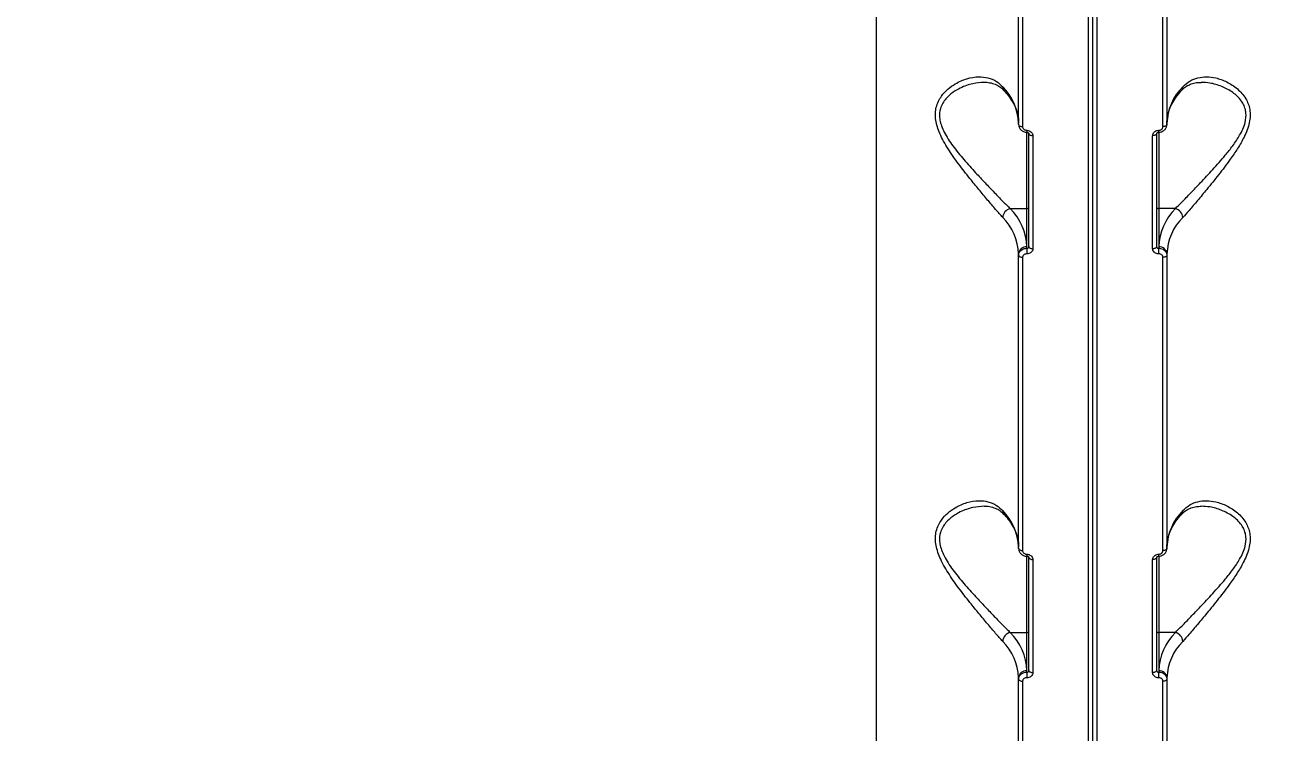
# Model space of a CAD drawing. Header units: millimetres. Extents: x -6523 to 7556, y -5559 to 6101.
# Drawn here: x 1218 to 1524.2, y -1331.4 to -1159.7 of the extents above; entities that cross this region are included whole.
import ezdxf

# ---------------------------------------------------------------- set-up
doc = ezdxf.new("R2010")
doc.units = ezdxf.units.MM
for name, color, linetype in [('DIKOM_ОБЪЕКТ', 7, 'Continuous'), ('DIKOM_РАЗМЕР_ЗОНА', 7, 'Continuous'), ('DIKOM_РАЗМЕР_ОБЪЕКТА', 7, 'Continuous')]:
    doc.layers.add(name, color=color, linetype=linetype)
doc.styles.add('style1', font='arial.ttf', dxfattribs={"width": 0.8})
doc.dimstyles.new('1-50', dxfattribs={"dimtxt": 300, "dimasz": 200, "dimexe": 100, "dimexo": 0, "dimgap": 100, "dimtad": 1, "dimtxsty": 'style1', "dimcen": 200, "dimclrd": 7, "dimclre": 7, "dimclrt": 7, "dimadec": 1, "dimazin": 2, "dimtfac": 1, "dimtmove": 0, "dimatfit": 2, "dimfxl": 0, "dimlwd": 25, "dimlwe": 18, "dimarcsym": 0})

# ---------------------------------------------------------------- blocks, each defined once
blk = doc.blocks.new('*D10')
at = {"layer": 'Defpoints', "color": 0, "transparency": 16777216}
for p in [(-1823.23, 4314.24), (3842.01, -3170.82), (6537.88, -3170.82)]:
    blk.add_point(p, dxfattribs=at)
at = {"layer": 'DIKOM_РАЗМЕР_ОБЪЕКТА', "color": 7, "lineweight": 18, "transparency": 16777216}
for p, q in [((-1823.23, 4314.24), (6637.88, 4314.24)), ((3842.01, -3170.82), (6637.88, -3170.82))]:
    blk.add_line(p, q, dxfattribs=at)
at = {"layer": 'DIKOM_РАЗМЕР_ОБЪЕКТА', "color": 7, "lineweight": 25, "transparency": 16777216}
blk.add_line((6537.88, 3914.24), (6537.88, -2770.82), dxfattribs=at)
at = {"layer": 'DIKOM_РАЗМЕР_ОБЪЕКТА', "color": 7, "transparency": 16777216}
for points in [[(6471.22, 3914.24), (6604.55, 3914.24), (6537.88, 4314.24)], [(6471.22, -2770.82), (6604.55, -2770.82), (6537.88, -3170.82)]]:
    blk.add_solid(points, dxfattribs=at)
at = {"layer": 'DIKOM_РАЗМЕР_ОБЪЕКТА', "color": 7, "transparency": 16777216, "insert": (6304.71, 207.11), "char_height": 300, "attachment_point": 5, "rotation": 90, "style": 'style1'}
blk.add_mtext('7500', dxfattribs=at)
blk = doc.blocks.new('*D11')
at = {"layer": 'Defpoints', "color": 0, "transparency": 16777216}
for p in [(-5022.71, -299.32), (4115.33, -1753.09), (4115.33, -4391.39)]:
    blk.add_point(p, dxfattribs=at)
at = {"layer": 'DIKOM_РАЗМЕР_ОБЪЕКТА', "color": 7, "lineweight": 18, "transparency": 16777216}
for p, q in [((-5022.71, -299.32), (-5022.71, -4491.39)), ((4115.33, -1753.09), (4115.33, -4491.39))]:
    blk.add_line(p, q, dxfattribs=at)
at = {"layer": 'DIKOM_РАЗМЕР_ОБЪЕКТА', "color": 7, "lineweight": 25, "transparency": 16777216}
blk.add_line((-4622.71, -4391.39), (3715.33, -4391.39), dxfattribs=at)
at = {"layer": 'DIKOM_РАЗМЕР_ОБЪЕКТА', "color": 7, "transparency": 16777216}
for points in [[(-4622.71, -4324.73), (-4622.71, -4458.06), (-5022.71, -4391.39)], [(3715.33, -4324.73), (3715.33, -4458.06), (4115.33, -4391.39)]]:
    blk.add_solid(points, dxfattribs=at)
at = {"layer": 'DIKOM_РАЗМЕР_ОБЪЕКТА', "color": 7, "transparency": 16777216, "insert": (-175.12, -4158.22), "char_height": 300, "attachment_point": 5, "style": 'style1'}
blk.add_mtext('9150', dxfattribs=at)
blk = doc.blocks.new('*D12')
at = {"layer": 'Defpoints', "color": 0, "transparency": 16777216}
for p in [(-6522.71, -395.62), (6102.86, -1877.31), (6102.86, -5458.89)]:
    blk.add_point(p, dxfattribs=at)
at = {"layer": 'DIKOM_РАЗМЕР_ЗОНА', "color": 7, "lineweight": 18, "transparency": 16777216}
for p, q in [((-6522.71, -395.62), (-6522.71, -5558.89)), ((6102.86, -1877.31), (6102.86, -5558.89))]:
    blk.add_line(p, q, dxfattribs=at)
at = {"layer": 'DIKOM_РАЗМЕР_ЗОНА', "color": 7, "lineweight": 25, "transparency": 16777216}
blk.add_line((-6122.71, -5458.89), (5702.86, -5458.89), dxfattribs=at)
at = {"layer": 'DIKOM_РАЗМЕР_ЗОНА', "color": 7, "transparency": 16777216}
for points in [[(-6122.71, -5392.23), (-6122.71, -5525.56), (-6522.71, -5458.89)], [(5702.86, -5392.23), (5702.86, -5525.56), (6102.86, -5458.89)]]:
    blk.add_solid(points, dxfattribs=at)
at = {"layer": 'DIKOM_РАЗМЕР_ЗОНА', "color": 7, "transparency": 16777216, "insert": (78.38, -5225.72), "char_height": 300, "attachment_point": 5, "style": 'style1'}
blk.add_mtext('12600', dxfattribs=at)
blk = doc.blocks.new('*D13')
at = {"layer": 'Defpoints', "color": 0, "transparency": 16777216}
for p in [(-2358.18, 6101.03), (4341.71, -4605.15), (7455.88, -4605.15)]:
    blk.add_point(p, dxfattribs=at)
at = {"layer": 'DIKOM_РАЗМЕР_ЗОНА', "color": 7, "lineweight": 18, "transparency": 16777216}
for p, q in [((-2358.18, 6101.03), (7555.88, 6101.03)), ((4341.71, -4605.15), (7555.88, -4605.15))]:
    blk.add_line(p, q, dxfattribs=at)
at = {"layer": 'DIKOM_РАЗМЕР_ЗОНА', "color": 7, "lineweight": 25, "transparency": 16777216}
blk.add_line((7455.88, 5701.03), (7455.88, -4205.15), dxfattribs=at)
at = {"layer": 'DIKOM_РАЗМЕР_ЗОНА', "color": 7, "transparency": 16777216}
for points in [[(7389.22, 5701.03), (7522.55, 5701.03), (7455.88, 6101.03)], [(7389.22, -4205.15), (7522.55, -4205.15), (7455.88, -4605.15)]]:
    blk.add_solid(points, dxfattribs=at)
at = {"layer": 'DIKOM_РАЗМЕР_ЗОНА', "color": 7, "transparency": 16777216, "insert": (7222.71, 375.61), "char_height": 300, "attachment_point": 5, "rotation": 90, "style": 'style1'}
blk.add_mtext('10700', dxfattribs=at)

msp = doc.modelspace()

# ---------------------------------------------------------------- linework, layer by layer
at = {"layer": 'DIKOM_ОБЪЕКТ', "color": 7, "linetype": 'Continuous', "lineweight": 15}
for p, q in [((1477.122, -1458.724), (1477.122, -1043.855)), ((1476.119, -1459.239), (1476.119, -1044.37)), ((1478.124, -1044.37), (1478.124, -1459.239)), ((1424.62, -1380.371), (1424.62, -1080.362)), ((1459.122, -1183.825), (1459.122, -1112.68)), ((1460.081, -1113.194), (1460.081, -1184.339)), ((1494.162, -1184.339), (1494.162, -1113.194)), ((1495.122, -1112.68), (1495.122, -1183.825)), ((1461.122, -1204.218), (1461.122, -1185.659)), ((1461.622, -1213.445), (1461.622, -1186.016)), ((1462.587, -1186.531), (1462.587, -1213.96)), ((1491.656, -1213.96), (1491.656, -1186.531)), ((1492.622, -1186.016), (1492.622, -1213.445)), ((1493.122, -1185.671), (1493.122, -1204.218)), ((1457.071, -1204.218), (1461.122, -1204.218)), ((1461.122, -1213.486), (1461.122, -1204.218)), ((1497.172, -1204.218), (1493.122, -1204.218)), ((1493.122, -1204.218), (1493.122, -1213.486)), ((1459.122, -1215.54), (1459.122, -1215.2)), ((1459.122, -1286.685), (1459.122, -1215.54)), ((1461.122, -1213.846), (1461.122, -1213.486)), ((1493.122, -1213.486), (1493.122, -1213.846)), ((1495.122, -1215.2), (1495.122, -1215.54)), ((1495.122, -1215.54), (1495.122, -1286.685)), ((1460.081, -1216.055), (1460.081, -1287.199)), ((1494.162, -1287.199), (1494.162, -1216.055)), ((1461.122, -1307.078), (1461.122, -1288.519)), ((1461.622, -1316.305), (1461.622, -1288.876)), ((1492.622, -1288.876), (1492.622, -1316.305)), ((1493.122, -1288.531), (1493.122, -1307.078)), ((1462.587, -1289.391), (1462.587, -1316.82)), ((1491.656, -1316.82), (1491.656, -1289.391)), ((1457.071, -1307.078), (1461.122, -1307.078)), ((1461.122, -1316.346), (1461.122, -1307.078)), ((1497.172, -1307.078), (1493.122, -1307.078)), ((1493.122, -1307.078), (1493.122, -1316.346)), ((1461.122, -1316.706), (1461.122, -1316.346)), ((1493.122, -1316.346), (1493.122, -1316.706)), ((1459.122, -1318.4), (1459.122, -1318.06)), ((1459.122, -1389.545), (1459.122, -1318.4)), ((1460.081, -1318.914), (1460.081, -1390.059)), ((1494.162, -1390.059), (1494.162, -1318.914)), ((1495.122, -1318.06), (1495.122, -1318.4)), ((1495.122, -1318.4), (1495.122, -1389.545))]:
    msp.add_line(p, q, dxfattribs=at)
at = {"layer": 'DIKOM_ОБЪЕКТ', "color": 7, "linetype": 'Continuous', "lineweight": 15, "flags": 128}
for points in [[(1459.122, -1183.825), (1459.14, -1183.923), (1459.194, -1184.017), (1459.282, -1184.104), (1459.401, -1184.181), (1459.546, -1184.246), (1459.711, -1184.294), (1459.892, -1184.326), (1460.081, -1184.339)], [(1495.122, -1183.825), (1495.104, -1183.923), (1495.05, -1184.017), (1494.962, -1184.104), (1494.843, -1184.181), (1494.698, -1184.246), (1494.532, -1184.294), (1494.352, -1184.326), (1494.162, -1184.339)], [(1461.622, -1186.016), (1461.64, -1186.114), (1461.695, -1186.209), (1461.783, -1186.297), (1461.903, -1186.374), (1462.048, -1186.438), (1462.215, -1186.487), (1462.397, -1186.518), (1462.587, -1186.531)], [(1492.622, -1186.016), (1492.603, -1186.114), (1492.549, -1186.209), (1492.46, -1186.297), (1492.341, -1186.374), (1492.195, -1186.438), (1492.028, -1186.487), (1491.846, -1186.518), (1491.656, -1186.531)], [(1459.122, -1215.54), (1459.14, -1215.638), (1459.194, -1215.732), (1459.282, -1215.819), (1459.401, -1215.897), (1459.546, -1215.961), (1459.711, -1216.009), (1459.892, -1216.041), (1460.081, -1216.055)], [(1461.622, -1213.445), (1461.64, -1213.544), (1461.695, -1213.638), (1461.783, -1213.726), (1461.903, -1213.803), (1462.048, -1213.867), (1462.215, -1213.916), (1462.397, -1213.947), (1462.587, -1213.96)], [(1492.622, -1213.445), (1492.603, -1213.544), (1492.549, -1213.638), (1492.46, -1213.726), (1492.341, -1213.803), (1492.195, -1213.867), (1492.028, -1213.916), (1491.846, -1213.947), (1491.656, -1213.96)], [(1495.122, -1215.54), (1495.104, -1215.638), (1495.05, -1215.732), (1494.962, -1215.819), (1494.843, -1215.897), (1494.698, -1215.961), (1494.532, -1216.009), (1494.352, -1216.041), (1494.162, -1216.055)], [(1459.122, -1286.685), (1459.14, -1286.783), (1459.194, -1286.877), (1459.282, -1286.964), (1459.401, -1287.041), (1459.546, -1287.106), (1459.711, -1287.154), (1459.892, -1287.186), (1460.081, -1287.199)], [(1461.622, -1288.876), (1461.64, -1288.974), (1461.695, -1289.069), (1461.783, -1289.157), (1461.903, -1289.234), (1462.048, -1289.298), (1462.215, -1289.347), (1462.397, -1289.378), (1462.587, -1289.391)], [(1492.622, -1288.876), (1492.603, -1288.974), (1492.549, -1289.069), (1492.46, -1289.157), (1492.341, -1289.234), (1492.195, -1289.298), (1492.028, -1289.347), (1491.846, -1289.378), (1491.656, -1289.391)], [(1495.122, -1286.685), (1495.104, -1286.783), (1495.05, -1286.877), (1494.962, -1286.964), (1494.843, -1287.041), (1494.698, -1287.106), (1494.532, -1287.154), (1494.352, -1287.186), (1494.162, -1287.199)], [(1461.622, -1316.305), (1461.64, -1316.404), (1461.695, -1316.498), (1461.783, -1316.586), (1461.903, -1316.663), (1462.048, -1316.727), (1462.215, -1316.776), (1462.397, -1316.807), (1462.587, -1316.82)], [(1492.622, -1316.305), (1492.603, -1316.404), (1492.549, -1316.498), (1492.46, -1316.586), (1492.341, -1316.663), (1492.195, -1316.727), (1492.028, -1316.776), (1491.846, -1316.807), (1491.656, -1316.82)], [(1459.122, -1318.4), (1459.14, -1318.498), (1459.194, -1318.592), (1459.282, -1318.68), (1459.401, -1318.757), (1459.546, -1318.821), (1459.711, -1318.87), (1459.892, -1318.901), (1460.081, -1318.914)], [(1495.122, -1318.4), (1495.104, -1318.498), (1495.05, -1318.592), (1494.962, -1318.68), (1494.843, -1318.757), (1494.698, -1318.821), (1494.532, -1318.87), (1494.352, -1318.901), (1494.162, -1318.914)]]:
    msp.add_lwpolyline(points, dxfattribs=at)
at = {"layer": 'DIKOM_ОБЪЕКТ', "color": 7, "linetype": 'Continuous', "lineweight": 15}
for centre, radius, start, end in [((1446.008, -1183.959), 13.122, 2.07191, 45.13918), ((1456.58, -1174.693), 1.316, 178.4809, 221.654), ((1508.235, -1183.959), 13.122, 134.85899, 177.92732), ((1497.665, -1174.693), 1.315, 318.29289, 1.52408), ((1463.556, -1185.366), 2.477, 176.54178, 187.79205), ((1490.673, -1185.366), 2.491, 352.24064, 3.42553), ((1457.634, -1206.524), 2.375, 103.71048, 176.34696), ((1446.008, -1215.674), 13.122, 2.07191, 45.13918), ((1447.354, -1213.984), 13.777, 2.07157, 45.14226), ((1461.155, -1203.75), 0.469, 265.96501, 355.23983), ((1493.089, -1203.75), 0.469, 184.77641, 274.01875), ((1506.891, -1213.984), 13.779, 134.8599, 177.92628), ((1508.235, -1215.675), 13.122, 134.85899, 177.92732), ((1496.609, -1206.525), 2.375, 3.65866, 76.29134), ((1460.989, -1215.355), 1.874, 85.94532, 175.2567), ((1483.657, -1215.159), 22.574, 176.66526, 180.14914), ((1493.255, -1215.355), 1.874, 4.73325, 94.06473), ((1470.26, -1215.172), 22.9, 359.88564, 3.31986), ((1446.008, -1286.819), 13.122, 2.07168, 45.13941), ((1456.58, -1277.553), 1.316, 178.4809, 221.654), ((1508.235, -1286.819), 13.122, 134.85877, 177.92754), ((1497.665, -1277.553), 1.315, 318.29289, 1.52408), ((1463.557, -1288.226), 2.478, 176.5443, 187.78953), ((1490.672, -1288.226), 2.492, 352.24313, 3.42304), ((1457.634, -1309.385), 2.375, 103.71048, 176.34696), ((1447.354, -1316.844), 13.777, 2.07157, 45.14226), ((1461.155, -1306.61), 0.469, 265.9641, 355.25649), ((1493.089, -1306.61), 0.469, 184.75974, 274.01967), ((1506.891, -1316.844), 13.779, 134.8599, 177.92628), ((1496.609, -1309.385), 2.375, 3.65866, 76.29134), ((1446.008, -1318.535), 13.122, 2.07191, 45.13918), ((1508.235, -1318.535), 13.122, 134.85899, 177.92732), ((1460.989, -1318.215), 1.874, 85.94532, 175.2567), ((1483.65, -1318.019), 22.567, 176.66471, 180.1497), ((1493.255, -1318.215), 1.874, 4.73325, 94.06473), ((1470.267, -1318.032), 22.893, 359.88508, 3.32042)]:
    msp.add_arc(centre, radius, start, end, dxfattribs=at)
for points, knots in [([(1455.264, -1206.373), (1454.709, -1205.756), (1453.597, -1204.519), (1451.62, -1202.187), (1449.499, -1199.646), (1447.122, -1196.718), (1444.542, -1193.43), (1441.984, -1189.794), (1439.949, -1186.212), (1438.997, -1183.253), (1438.878, -1181.122), (1439.091, -1179.576), (1439.613, -1178.161), (1440.534, -1176.636), (1441.913, -1175.171), (1444.014, -1173.689), (1446.567, -1172.579), (1449.285, -1172.133), (1451.693, -1172.399), (1453.682, -1173.184), (1454.766, -1174.194), (1455.264, -1174.658)], [0, 0, 0, 0, 0.0554758, 0.1110241, 0.1664981, 0.2220063, 0.2900227, 0.357962, 0.422675, 0.4774062, 0.5052465, 0.5330919, 0.5627085, 0.5923732, 0.6404278, 0.6885793, 0.7603248, 0.8320593, 0.8909968, 0.949865, 1, 1, 1, 1]), ([(1498.979, -1174.658), (1499.535, -1174.151), (1500.646, -1173.135), (1502.623, -1172.39), (1504.745, -1172.16), (1507.121, -1172.466), (1509.702, -1173.38), (1512.26, -1175.036), (1514.295, -1177.279), (1515.248, -1179.674), (1515.365, -1181.736), (1515.153, -1183.406), (1514.63, -1185.136), (1513.709, -1187.237), (1512.33, -1189.633), (1510.23, -1192.694), (1507.676, -1196.046), (1504.958, -1199.384), (1502.55, -1202.279), (1500.561, -1204.615), (1499.478, -1205.819), (1498.979, -1206.373)], [0, 0, 0, 0, 0.0554777, 0.1110244, 0.1664992, 0.2220063, 0.2900261, 0.3579642, 0.4226763, 0.477409, 0.5052477, 0.5330958, 0.5627101, 0.5923755, 0.6404307, 0.6885816, 0.7603272, 0.8320617, 0.8909999, 0.9498682, 1, 1, 1, 1]), ([(1450.833, -1173.587), (1449.89, -1173.648), (1447.942, -1173.773), (1445.297, -1174.725), (1443.083, -1176.01), (1441.632, -1177.282), (1440.647, -1178.641), (1439.993, -1180.122), (1439.849, -1181.569), (1440.04, -1183.009), (1440.367, -1184.197), (1441.312, -1186.334), (1443.148, -1189.1), (1445.829, -1192.361), (1448.513, -1195.335), (1451.013, -1198.005), (1453.223, -1200.318), (1455.306, -1202.472), (1456.478, -1203.63), (1457.071, -1204.218)], [0, 0, 0, 0, 0.0837314, 0.1730445, 0.2302413, 0.2886013, 0.3225481, 0.357405, 0.4073011, 0.4205919, 0.4517245, 0.4838925, 0.5607504, 0.642629, 0.7267587, 0.7946331, 0.8636871, 0.9308941, 1, 1, 1, 1]), ([(1450.833, -1173.587), (1450.883, -1173.583), (1451.46, -1173.535), (1452.453, -1173.714), (1453.729, -1174.129), (1454.762, -1174.743), (1455.338, -1175.323), (1455.596, -1175.583)], [0, 0, 0, 0, 0.0261941, 0.2986196, 0.5705694, 0.8074443, 1, 1, 1, 1]), ([(1455.6, -1175.571), (1455.839, -1175.84), (1456.537, -1176.626), (1457.476, -1177.954), (1458.321, -1179.551), (1458.874, -1181.168), (1459.099, -1182.48), (1459.117, -1183.255), (1459.122, -1183.485)], [0, 0, 0, 0, 0.1033926, 0.3019076, 0.5017341, 0.7047406, 0.9124519, 1, 1, 1, 1]), ([(1495.122, -1183.485), (1495.129, -1183.215), (1495.151, -1182.38), (1495.415, -1180.982), (1496.033, -1179.296), (1496.964, -1177.641), (1497.894, -1176.403), (1498.507, -1175.723), (1498.644, -1175.571)], [0, 0, 0, 0, 0.1027401, 0.3181998, 0.5309333, 0.7384758, 0.941515, 1, 1, 1, 1]), ([(1497.172, -1204.218), (1497.696, -1203.7), (1498.833, -1202.578), (1500.913, -1200.43), (1503.426, -1197.8), (1506.272, -1194.754), (1508.945, -1191.742), (1511.161, -1188.958), (1512.612, -1186.815), (1513.596, -1184.904), (1514.251, -1183.073), (1514.395, -1181.552), (1514.203, -1180.212), (1513.877, -1179.197), (1512.931, -1177.578), (1511.095, -1175.889), (1508.417, -1174.486), (1505.791, -1173.701), (1504.15, -1173.624), (1503.453, -1173.591)], [0, 0, 0, 0, 0.0614316, 0.1331444, 0.206803, 0.2939334, 0.3833538, 0.4406194, 0.4990518, 0.5330415, 0.567942, 0.6178988, 0.631208, 0.6623773, 0.6945854, 0.7715352, 0.853517, 0.9377497, 1, 1, 1, 1]), ([(1498.653, -1175.599), (1498.75, -1175.484), (1499.126, -1175.037), (1499.898, -1174.487), (1501.004, -1173.928), (1502.192, -1173.612), (1503.066, -1173.604), (1503.45, -1173.601)], [0, 0, 0, 0, 0.07525782, 0.29062466, 0.53424727, 0.79573394, 1, 1, 1, 1]), ([(1459.141, -1183.858), (1459.137, -1183.91), (1459.113, -1184.181), (1459.3, -1184.663), (1459.711, -1185.21), (1460.323, -1185.57), (1460.826, -1185.73), (1461.088, -1185.697), (1461.104, -1185.695)], [0, 0, 0, 0, 0.0530852, 0.2781432, 0.5037493, 0.737521, 0.9841681, 1, 1, 1, 1]), ([(1460.081, -1184.339), (1460.092, -1184.436), (1460.115, -1184.629), (1460.287, -1184.889), (1460.541, -1185.088), (1460.823, -1185.197), (1461.01, -1185.211), (1461.084, -1185.217)], [0, 0, 0, 0, 0.2143012, 0.4285791, 0.6430884, 0.8581056, 1, 1, 1, 1]), ([(1493.141, -1185.688), (1493.199, -1185.69), (1493.513, -1185.704), (1494.083, -1185.511), (1494.692, -1185.059), (1495.039, -1184.446), (1495.165, -1183.953), (1495.104, -1183.7), (1495.094, -1183.657)], [0, 0, 0, 0, 0.0538767, 0.2916804, 0.5387822, 0.751453, 0.9573194, 1, 1, 1, 1]), ([(1493.16, -1185.217), (1493.273, -1185.205), (1493.498, -1185.182), (1493.799, -1185.028), (1494.025, -1184.805), (1494.145, -1184.562), (1494.158, -1184.402), (1494.162, -1184.339)], [0, 0, 0, 0, 0.2150654, 0.4302018, 0.6449226, 0.8594308, 1, 1, 1, 1]), ([(1461.084, -1185.217), (1461.195, -1185.225), (1461.474, -1185.246), (1461.897, -1185.409), (1462.278, -1185.706), (1462.537, -1186.096), (1462.571, -1186.386), (1462.587, -1186.531)], [0, 0, 0, 0, 0.1418197, 0.3566407, 0.5713159, 0.785702, 1, 1, 1, 1]), ([(1461.102, -1185.706), (1461.133, -1185.706), (1461.219, -1185.706), (1461.356, -1185.746), (1461.487, -1185.815), (1461.575, -1185.897), (1461.619, -1185.976), (1461.624, -1186.002), (1461.622, -1186.018), (1461.622, -1186.019)], [0, 0, 0, 0, 0.0834629, 0.2336315, 0.3872155, 0.5495462, 0.7301764, 0.9908104, 1, 1, 1, 1]), ([(1491.656, -1186.531), (1491.664, -1186.436), (1491.682, -1186.197), (1491.862, -1185.832), (1492.202, -1185.5), (1492.653, -1185.269), (1492.991, -1185.234), (1493.16, -1185.217)], [0, 0, 0, 0, 0.1406375, 0.3551343, 0.569861, 0.7848418, 1, 1, 1, 1]), ([(1492.635, -1185.989), (1492.634, -1185.972), (1492.633, -1185.944), (1492.72, -1185.843), (1492.842, -1185.765), (1492.996, -1185.713), (1493.146, -1185.697), (1493.231, -1185.706), (1493.262, -1185.71)], [0, 0, 0, 0, 0.2755858, 0.4590789, 0.6095598, 0.7622434, 0.9132564, 1, 1, 1, 1]), ([(1459.122, -1215.54), (1459.131, -1215.414), (1459.156, -1215.096), (1459.395, -1214.617), (1459.847, -1214.186), (1460.447, -1213.896), (1460.897, -1213.863), (1461.122, -1213.846)], [0, 0, 0, 0, 0.1407339, 0.3554736, 0.570277, 0.7851081, 1, 1, 1, 1]), ([(1461.084, -1215.218), (1460.971, -1215.225), (1460.746, -1215.239), (1460.445, -1215.381), (1460.218, -1215.594), (1460.098, -1215.833), (1460.086, -1215.992), (1460.081, -1216.055)], [0, 0, 0, 0, 0.21518418, 0.43014673, 0.64498731, 0.85941432, 1, 1, 1, 1]), ([(1462.587, -1213.96), (1462.58, -1214.054), (1462.562, -1214.293), (1462.382, -1214.651), (1462.042, -1214.971), (1461.591, -1215.185), (1461.253, -1215.207), (1461.084, -1215.218)], [0, 0, 0, 0, 0.1406078, 0.3551251, 0.569894, 0.7849159, 1, 1, 1, 1]), ([(1461.122, -1213.846), (1461.178, -1213.844), (1461.29, -1213.841), (1461.44, -1213.776), (1461.554, -1213.673), (1461.613, -1213.556), (1461.619, -1213.477), (1461.622, -1213.445)], [0, 0, 0, 0, 0.2153125, 0.4304178, 0.645272, 0.8595271, 1, 1, 1, 1]), ([(1493.16, -1215.218), (1493.049, -1215.214), (1492.769, -1215.203), (1492.347, -1215.057), (1491.966, -1214.773), (1491.706, -1214.393), (1491.673, -1214.104), (1491.656, -1213.96)], [0, 0, 0, 0, 0.1419081, 0.3567183, 0.571296, 0.7857016, 1, 1, 1, 1]), ([(1492.622, -1213.445), (1492.627, -1213.493), (1492.638, -1213.589), (1492.725, -1213.713), (1492.851, -1213.803), (1492.992, -1213.846), (1493.085, -1213.846), (1493.122, -1213.846)], [0, 0, 0, 0, 0.2140116, 0.4281928, 0.6430344, 0.858075, 1, 1, 1, 1]), ([(1493.122, -1213.846), (1493.27, -1213.853), (1493.642, -1213.87), (1494.204, -1214.07), (1494.711, -1214.453), (1495.056, -1214.963), (1495.1, -1215.347), (1495.122, -1215.54)], [0, 0, 0, 0, 0.1417361, 0.3563978, 0.5709482, 0.7854327, 1, 1, 1, 1]), ([(1494.162, -1216.055), (1494.151, -1215.958), (1494.129, -1215.766), (1493.957, -1215.513), (1493.702, -1215.324), (1493.421, -1215.227), (1493.234, -1215.22), (1493.16, -1215.218)], [0, 0, 0, 0, 0.2142795, 0.4286235, 0.6431815, 0.8580768, 1, 1, 1, 1]), ([(1455.264, -1309.233), (1454.709, -1308.616), (1453.597, -1307.38), (1451.621, -1305.047), (1449.499, -1302.506), (1447.122, -1299.578), (1444.542, -1296.29), (1441.984, -1292.654), (1439.949, -1289.072), (1438.997, -1286.114), (1438.878, -1283.982), (1439.091, -1282.436), (1439.613, -1281.021), (1440.534, -1279.496), (1441.913, -1278.031), (1444.014, -1276.549), (1446.567, -1275.439), (1449.285, -1274.993), (1451.693, -1275.259), (1453.682, -1276.044), (1454.766, -1277.054), (1455.264, -1277.518)], [0, 0, 0, 0, 0.0554758, 0.1110252, 0.1664984, 0.2220066, 0.2900233, 0.3579626, 0.4226756, 0.4774068, 0.5052471, 0.533094, 0.5627081, 0.592374, 0.6404289, 0.6885804, 0.7603259, 0.8320606, 0.8909982, 0.9498664, 1, 1, 1, 1]), ([(1450.833, -1276.447), (1449.89, -1276.508), (1447.942, -1276.633), (1445.297, -1277.585), (1443.083, -1278.87), (1441.632, -1280.142), (1440.647, -1281.501), (1439.993, -1282.982), (1439.849, -1284.429), (1440.04, -1285.869), (1440.367, -1287.057), (1441.312, -1289.194), (1443.148, -1291.96), (1445.829, -1295.221), (1448.513, -1298.195), (1451.013, -1300.865), (1453.223, -1303.178), (1455.306, -1305.332), (1456.478, -1306.49), (1457.071, -1307.078)], [0, 0, 0, 0, 0.0837314, 0.1730445, 0.2302414, 0.2886014, 0.3225496, 0.3574066, 0.4073014, 0.4205922, 0.4517248, 0.4838928, 0.560751, 0.6426296, 0.7267577, 0.7946336, 0.8636887, 0.9308957, 1, 1, 1, 1]), ([(1450.833, -1276.447), (1450.883, -1276.443), (1451.46, -1276.395), (1452.453, -1276.574), (1453.729, -1276.989), (1454.762, -1277.603), (1455.338, -1278.183), (1455.596, -1278.443)], [0, 0, 0, 0, 0.0261941, 0.2986291, 0.5705693, 0.8074443, 1, 1, 1, 1]), ([(1497.172, -1307.078), (1497.696, -1306.56), (1498.833, -1305.438), (1500.913, -1303.29), (1503.426, -1300.661), (1506.272, -1297.615), (1508.945, -1294.602), (1511.161, -1291.818), (1512.612, -1289.675), (1513.596, -1287.765), (1514.251, -1285.933), (1514.395, -1284.412), (1514.203, -1283.072), (1513.877, -1282.057), (1512.931, -1280.438), (1511.095, -1278.749), (1508.417, -1277.346), (1505.791, -1276.561), (1504.15, -1276.484), (1503.453, -1276.451)], [0, 0, 0, 0, 0.06143, 0.1331441, 0.2068022, 0.2939326, 0.383353, 0.4406186, 0.4990508, 0.533041, 0.5679415, 0.6178983, 0.6312062, 0.6623755, 0.6945866, 0.7715352, 0.853517, 0.9377497, 1, 1, 1, 1]), ([(1498.653, -1278.459), (1498.75, -1278.344), (1499.126, -1277.897), (1499.898, -1277.347), (1501.004, -1276.789), (1502.192, -1276.472), (1503.066, -1276.464), (1503.45, -1276.461)], [0, 0, 0, 0, 0.0752402, 0.2906279, 0.5342431, 0.7957321, 1, 1, 1, 1]), ([(1498.979, -1277.518), (1499.535, -1277.011), (1500.646, -1275.995), (1502.623, -1275.25), (1504.745, -1275.02), (1507.121, -1275.326), (1509.702, -1276.241), (1512.26, -1277.896), (1514.295, -1280.14), (1515.248, -1282.534), (1515.365, -1284.596), (1515.153, -1286.267), (1514.63, -1287.996), (1513.709, -1290.097), (1512.33, -1292.493), (1510.23, -1295.554), (1507.676, -1298.906), (1504.958, -1302.244), (1502.55, -1305.139), (1500.561, -1307.475), (1499.478, -1308.679), (1498.979, -1309.233)], [0, 0, 0, 0, 0.0554749, 0.1110231, 0.166498, 0.2220067, 0.2900252, 0.3579634, 0.4226755, 0.4774083, 0.505248, 0.5330953, 0.5627102, 0.5923752, 0.6404304, 0.6885814, 0.7603271, 0.8320616, 0.8909998, 0.9498682, 1, 1, 1, 1]), ([(1455.6, -1278.431), (1455.839, -1278.7), (1456.537, -1279.486), (1457.476, -1280.814), (1458.321, -1282.411), (1458.874, -1284.029), (1459.099, -1285.34), (1459.117, -1286.115), (1459.122, -1286.345)], [0, 0, 0, 0, 0.1033897, 0.3019134, 0.5017399, 0.7047524, 0.9124579, 1, 1, 1, 1]), ([(1495.122, -1286.345), (1495.129, -1286.075), (1495.151, -1285.24), (1495.415, -1283.842), (1496.033, -1282.157), (1496.964, -1280.501), (1497.894, -1279.263), (1498.507, -1278.583), (1498.644, -1278.431)], [0, 0, 0, 0, 0.1027342, 0.318197, 0.5309276, 0.7384703, 0.9415095, 1, 1, 1, 1]), ([(1459.141, -1286.718), (1459.137, -1286.77), (1459.113, -1287.041), (1459.3, -1287.523), (1459.711, -1288.07), (1460.323, -1288.431), (1460.826, -1288.59), (1461.088, -1288.557), (1461.104, -1288.555)], [0, 0, 0, 0, 0.0530949, 0.2781528, 0.5037588, 0.7375194, 0.9841682, 1, 1, 1, 1]), ([(1460.081, -1287.199), (1460.092, -1287.296), (1460.115, -1287.489), (1460.287, -1287.749), (1460.541, -1287.949), (1460.823, -1288.057), (1461.01, -1288.071), (1461.084, -1288.077)], [0, 0, 0, 0, 0.2142341, 0.4284965, 0.6430837, 0.8580977, 1, 1, 1, 1]), ([(1461.084, -1288.077), (1461.195, -1288.085), (1461.474, -1288.107), (1461.897, -1288.269), (1462.278, -1288.566), (1462.537, -1288.956), (1462.571, -1289.246), (1462.587, -1289.391)], [0, 0, 0, 0, 0.1418196, 0.3566507, 0.5713114, 0.7856828, 1, 1, 1, 1]), ([(1461.102, -1288.566), (1461.133, -1288.566), (1461.219, -1288.566), (1461.356, -1288.607), (1461.487, -1288.675), (1461.575, -1288.757), (1461.619, -1288.837), (1461.624, -1288.862), (1461.622, -1288.878), (1461.622, -1288.879)], [0, 0, 0, 0, 0.0834463, 0.2336179, 0.3871204, 0.5495088, 0.7301114, 0.9907054, 1, 1, 1, 1]), ([(1491.656, -1289.391), (1491.664, -1289.296), (1491.682, -1289.057), (1491.862, -1288.692), (1492.202, -1288.36), (1492.653, -1288.129), (1492.991, -1288.094), (1493.16, -1288.077)], [0, 0, 0, 0, 0.1406386, 0.3551136, 0.5698604, 0.7848429, 1, 1, 1, 1]), ([(1492.635, -1288.85), (1492.634, -1288.833), (1492.633, -1288.804), (1492.72, -1288.703), (1492.842, -1288.625), (1492.996, -1288.573), (1493.146, -1288.557), (1493.231, -1288.566), (1493.262, -1288.57)], [0, 0, 0, 0, 0.2755795, 0.4590685, 0.609546, 0.7622262, 0.9132357, 1, 1, 1, 1]), ([(1493.141, -1288.548), (1493.199, -1288.55), (1493.513, -1288.565), (1494.083, -1288.371), (1494.692, -1287.919), (1495.039, -1287.306), (1495.165, -1286.814), (1495.104, -1286.561), (1495.094, -1286.517)], [0, 0, 0, 0, 0.0538781, 0.2916853, 0.5388104, 0.751443, 0.9573284, 1, 1, 1, 1]), ([(1493.16, -1288.077), (1493.273, -1288.065), (1493.498, -1288.042), (1493.799, -1287.888), (1494.025, -1287.665), (1494.145, -1287.422), (1494.158, -1287.262), (1494.162, -1287.199)], [0, 0, 0, 0, 0.2150806, 0.4301907, 0.6449461, 0.8594262, 1, 1, 1, 1]), ([(1619.829, -1448.083), (1615.507, -1448.863), (1603.865, -1450.963), (1584.559, -1453.863), (1561.895, -1456.614), (1538.744, -1458.728), (1515.174, -1460.18), (1491.256, -1460.947), (1467.518, -1461.012), (1444.037, -1460.391), (1420.883, -1459.116), (1397.678, -1457.165), (1374.503, -1454.517), (1351.441, -1451.163), (1328.999, -1447.177), (1307.241, -1442.589), (1286.212, -1437.438), (1265.568, -1431.641), (1245.402, -1425.192), (1225.796, -1418.095), (1207.181, -1410.508), (1189.598, -1402.469), (1173.064, -1394.023), (1157.31, -1385.034), (1142.426, -1375.51), (1128.486, -1365.471), (1115.796, -1355.138), (1104.37, -1344.554), (1094.2, -1333.766), (1085.099, -1322.599), (1077.219, -1311.069), (1071.203, -1300.704), (1068.401, -1294.163), (1067.321, -1291.641)], [0, 0, 0, 0, 0.0192582, 0.0518831, 0.0845332, 0.117158, 0.1507303, 0.1843303, 0.2179029, 0.2505276, 0.2831773, 0.3158024, 0.3493748, 0.3829745, 0.4165472, 0.449172, 0.4818217, 0.5144468, 0.5480193, 0.5816191, 0.6151914, 0.6478161, 0.6804664, 0.7130911, 0.7466635, 0.7802634, 0.8138358, 0.8464606, 0.8791105, 0.9117353, 0.9453077, 0.9789074, 1, 1, 1, 1]), ([(1067.769, -1291.4), (1068.007, -1291.959), (1069.072, -1294.455), (1071.272, -1298.853), (1074.377, -1304.585), (1077.808, -1310.269), (1081.534, -1315.902), (1085.56, -1321.481), (1089.881, -1327), (1094.494, -1332.456), (1099.394, -1337.844), (1104.58, -1343.16), (1110.046, -1348.4), (1115.789, -1353.56), (1121.803, -1358.637), (1128.085, -1363.626), (1134.63, -1368.524), (1141.432, -1373.326), (1148.487, -1378.03), (1155.789, -1382.632), (1163.332, -1387.128), (1171.111, -1391.516), (1179.121, -1395.791), (1187.354, -1399.951), (1195.805, -1403.992), (1204.467, -1407.912), (1213.334, -1411.708), (1222.4, -1415.377), (1231.656, -1418.915), (1241.097, -1422.322), (1250.716, -1425.593), (1260.504, -1428.726), (1270.455, -1431.72), (1280.561, -1434.572), (1290.815, -1437.28), (1301.208, -1439.842), (1311.734, -1442.255), (1322.384, -1444.519), (1333.151, -1446.632), (1344.025, -1448.591), (1354.999, -1450.396), (1366.065, -1452.044), (1377.215, -1453.536), (1388.439, -1454.869), (1399.73, -1456.044), (1411.08, -1457.058), (1422.478, -1457.911), (1433.918, -1458.603), (1445.391, -1459.133), (1456.887, -1459.499), (1467.134, -1459.687), (1473.547, -1459.713), (1476.121, -1459.724)], [0, 0, 0, 0, 0.0058769, 0.0262678, 0.0466646, 0.067067, 0.087475, 0.1078878, 0.128305, 0.1487261, 0.1691502, 0.1895772, 0.2100064, 0.2304374, 0.2508698, 0.2713031, 0.291737, 0.3121716, 0.332606, 0.3530404, 0.373475, 0.3939091, 0.4143427, 0.4347762, 0.4552089, 0.4756412, 0.496073, 0.5165039, 0.5369347, 0.5573647, 0.5777943, 0.5982233, 0.6186517, 0.6390797, 0.6595071, 0.6799342, 0.7003609, 0.7207872, 0.7412134, 0.7616387, 0.782064, 0.8024892, 0.8229139, 0.8433384, 0.8637626, 0.8841867, 0.9046107, 0.9250349, 0.9454586, 0.9658823, 0.986306, 1, 1, 1, 1]), ([(1478.123, -1459.724), (1480.144, -1459.717), (1486.003, -1459.696), (1495.698, -1459.538), (1507.197, -1459.196), (1518.673, -1458.689), (1530.118, -1458.021), (1541.523, -1457.191), (1552.88, -1456.2), (1564.18, -1455.049), (1575.414, -1453.738), (1586.575, -1452.269), (1597.653, -1450.643), (1608.641, -1448.861), (1619.531, -1446.924), (1630.313, -1444.833), (1640.98, -1442.592), (1651.524, -1440.199), (1661.937, -1437.659), (1672.212, -1434.972), (1682.339, -1432.141), (1692.313, -1429.167), (1702.125, -1426.054), (1711.768, -1422.802), (1721.235, -1419.416), (1730.518, -1415.896), (1739.612, -1412.246), (1748.508, -1408.469), (1757.2, -1404.566), (1765.682, -1400.542), (1773.947, -1396.399), (1781.989, -1392.14), (1789.802, -1387.769), (1797.38, -1383.288), (1804.717, -1378.701), (1811.809, -1374.012), (1818.648, -1369.223), (1825.231, -1364.338), (1831.552, -1359.361), (1837.606, -1354.296), (1843.389, -1349.147), (1848.896, -1343.917), (1854.124, -1338.61), (1859.067, -1333.231), (1863.723, -1327.782), (1868.087, -1322.27), (1872.157, -1316.697), (1875.927, -1311.068), (1879.402, -1305.388), (1882.555, -1299.658), (1884.893, -1295.039), (1886.07, -1292.319), (1886.409, -1291.536)], [0, 0, 0, 0, 0.0107552, 0.0311878, 0.0516215, 0.0720552, 0.0924884, 0.1129222, 0.1333561, 0.15379, 0.1742241, 0.1946587, 0.215093, 0.2355279, 0.2559631, 0.2763984, 0.2968343, 0.3172703, 0.3377071, 0.358144, 0.3785814, 0.3990192, 0.4194577, 0.4398966, 0.4603357, 0.4807758, 0.5012164, 0.5216576, 0.5420996, 0.5625417, 0.5829848, 0.6034285, 0.6238725, 0.6443172, 0.664762, 0.6852075, 0.705653, 0.7260988, 0.7465444, 0.7669897, 0.7874344, 0.8078782, 0.8283208, 0.8487617, 0.8692001, 0.8896363, 0.9100693, 0.9304984, 0.9509232, 0.9713434, 0.9917579, 1, 1, 1, 1]), ([(1459.122, -1318.4), (1459.131, -1318.274), (1459.156, -1317.956), (1459.395, -1317.477), (1459.847, -1317.046), (1460.447, -1316.756), (1460.897, -1316.723), (1461.122, -1316.706)], [0, 0, 0, 0, 0.1407327, 0.3554523, 0.5702539, 0.7851189, 1, 1, 1, 1]), ([(1462.587, -1316.82), (1462.58, -1316.915), (1462.562, -1317.153), (1462.382, -1317.511), (1462.042, -1317.832), (1461.591, -1318.045), (1461.253, -1318.067), (1461.084, -1318.078)], [0, 0, 0, 0, 0.1406049, 0.3551178, 0.5699028, 0.7849203, 1, 1, 1, 1]), ([(1461.122, -1316.706), (1461.178, -1316.704), (1461.29, -1316.702), (1461.44, -1316.636), (1461.554, -1316.533), (1461.613, -1316.416), (1461.619, -1316.337), (1461.622, -1316.305)], [0, 0, 0, 0, 0.2153774, 0.4305253, 0.6454167, 0.8596314, 1, 1, 1, 1]), ([(1493.16, -1318.078), (1493.049, -1318.074), (1492.769, -1318.063), (1492.347, -1317.917), (1491.966, -1317.633), (1491.706, -1317.253), (1491.673, -1316.964), (1491.656, -1316.82)], [0, 0, 0, 0, 0.141914, 0.3567264, 0.5713345, 0.7857422, 1, 1, 1, 1]), ([(1492.622, -1316.305), (1492.627, -1316.353), (1492.638, -1316.449), (1492.725, -1316.573), (1492.852, -1316.663), (1492.992, -1316.706), (1493.085, -1316.706), (1493.122, -1316.706)], [0, 0, 0, 0, 0.21395749, 0.42816397, 0.6428885, 0.85808162, 1, 1, 1, 1]), ([(1493.122, -1316.706), (1493.27, -1316.713), (1493.642, -1316.73), (1494.204, -1316.93), (1494.711, -1317.313), (1495.056, -1317.823), (1495.1, -1318.208), (1495.122, -1318.4)], [0, 0, 0, 0, 0.1417407, 0.3564051, 0.5709447, 0.7854495, 1, 1, 1, 1]), ([(1461.084, -1318.078), (1460.971, -1318.085), (1460.746, -1318.099), (1460.445, -1318.241), (1460.218, -1318.454), (1460.098, -1318.693), (1460.086, -1318.852), (1460.081, -1318.914)], [0, 0, 0, 0, 0.2152115, 0.4301802, 0.6450481, 0.8595396, 1, 1, 1, 1]), ([(1494.162, -1318.914), (1494.151, -1318.818), (1494.129, -1318.626), (1493.957, -1318.373), (1493.703, -1318.184), (1493.421, -1318.087), (1493.234, -1318.08), (1493.16, -1318.078)], [0, 0, 0, 0, 0.2141959, 0.4285595, 0.6431792, 0.8580707, 1, 1, 1, 1])]:
    msp.add_open_spline(points, degree=3, knots=knots, dxfattribs=at)

# ---------------------------------------------------------------- dimensions: what is measured, and where the dimension line sits
at = {"layer": 'DIKOM_РАЗМЕР_ЗОНА'}
dim = msp.add_linear_dim(base=(7455.882, -4605.145), p1=(-2358.182, 6101.03), p2=(4341.706, -4605.145), angle=90, text='10700', dimstyle='1-50', override={"dimasz": 400, "dimgap": 80}, dxfattribs=at)
dim.commit()
dim.dimension.update_dxf_attribs({"geometry": '*D13', "text_midpoint": (7455.882, 375.606), "dimtype": 160})
dim = msp.add_linear_dim(base=(6102.859, -5458.894), p1=(-6522.706, -395.616), p2=(6102.859, -1877.311), text='12600', dimstyle='1-50', override={"dimasz": 400, "dimgap": 80}, dxfattribs=at)
dim.commit()
dim.dimension.update_dxf_attribs({"geometry": '*D12', "text_midpoint": (78.382, -5458.894), "dimtype": 160})
at = {"layer": 'DIKOM_РАЗМЕР_ОБЪЕКТА'}
dim = msp.add_linear_dim(base=(6537.882, -3170.823), p1=(-1823.231, 4314.242), p2=(3842.008, -3170.823), angle=90, text='7500', dimstyle='1-50', override={"dimasz": 400, "dimgap": 80}, dxfattribs=at)
dim.commit()
dim.dimension.update_dxf_attribs({"geometry": '*D10', "text_midpoint": (6537.882, 207.106), "dimtype": 160})
dim = msp.add_linear_dim(base=(4115.332, -4391.394), p1=(-5022.706, -299.317), p2=(4115.332, -1753.089), text='9150', dimstyle='1-50', override={"dimasz": 400, "dimgap": 80}, dxfattribs=at)
dim.commit()
dim.dimension.update_dxf_attribs({"geometry": '*D11', "text_midpoint": (-175.118, -4391.394), "dimtype": 160})

doc.saveas('drawing.dxf')
